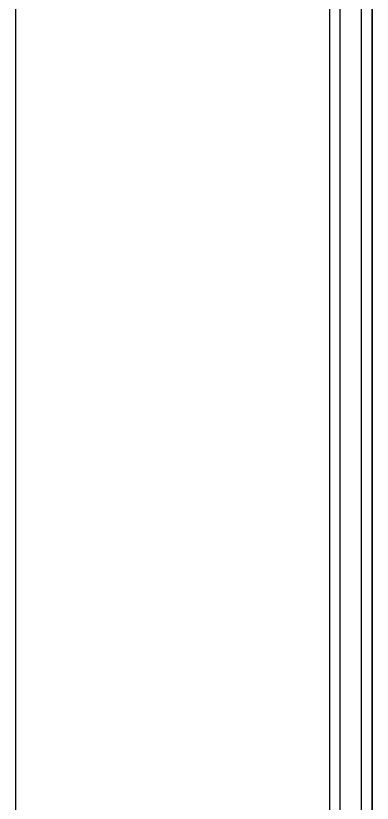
# Model space of a CAD drawing. Extents: x 1980812 to 2578970, y -669191 to 284498.
# Drawn here: x 2567868.4 to 2568068.4, y -259129.2 to -258687.9 of the extents above; entities that cross this region are included whole.
import ezdxf

# ---------------------------------------------------------------- set-up
doc = ezdxf.new("R2010")
doc.units = 0
doc.header["$LTSCALE"] = 1000
doc.header["$MEASUREMENT"] = 0
doc.linetypes.add('DOTE', pattern=[2.42, 2, -0.2, 0.02, -0.2])
for name, color, linetype in [('A-SECT-MCUT-FINE', 137, 'Continuous'), ('dote', 1, 'DOTE'), ('WINDOW', 2, 'Continuous'), ('空线', 3, 'Continuous')]:
    doc.layers.add(name, color=color, linetype=linetype)

# ---------------------------------------------------------------- blocks, each defined once
blk = doc.blocks.new('pm5')
at = {"layer": 'A-SECT-MCUT-FINE'}
blk.add_line((0, -3650, 0), (0, -1456.63, 0), dxfattribs=at)
at = {"layer": 'WINDOW'}
for p, q in [((-200, -1456.63, 0), (-200, -2885.3, 0)), ((-194, -2885.3, 0), (-194, -1456.63, 0)), ((-182, -2885.3, 0), (-182, -1456.63, 0)), ((-176, -1456.63, 0), (-176, -2885.3, 0))]:
    blk.add_line(p, q, dxfattribs=at)

msp = doc.modelspace()

# ---------------------------------------------------------------- linework, layer by layer
at = {"layer": 'dote'}
msp.add_line((2568068.37, -317277.01, 0), (2568068.37, -256000.37, 0), dxfattribs=at)

# ---------------------------------------------------------------- block references
at = {"layer": '空线', "xscale": -1, "rotation": 359.9999999999997}
msp.add_blockref('pm5', (2567868.37, -256490.42, 0), dxfattribs=at)

doc.saveas('drawing.dxf')
